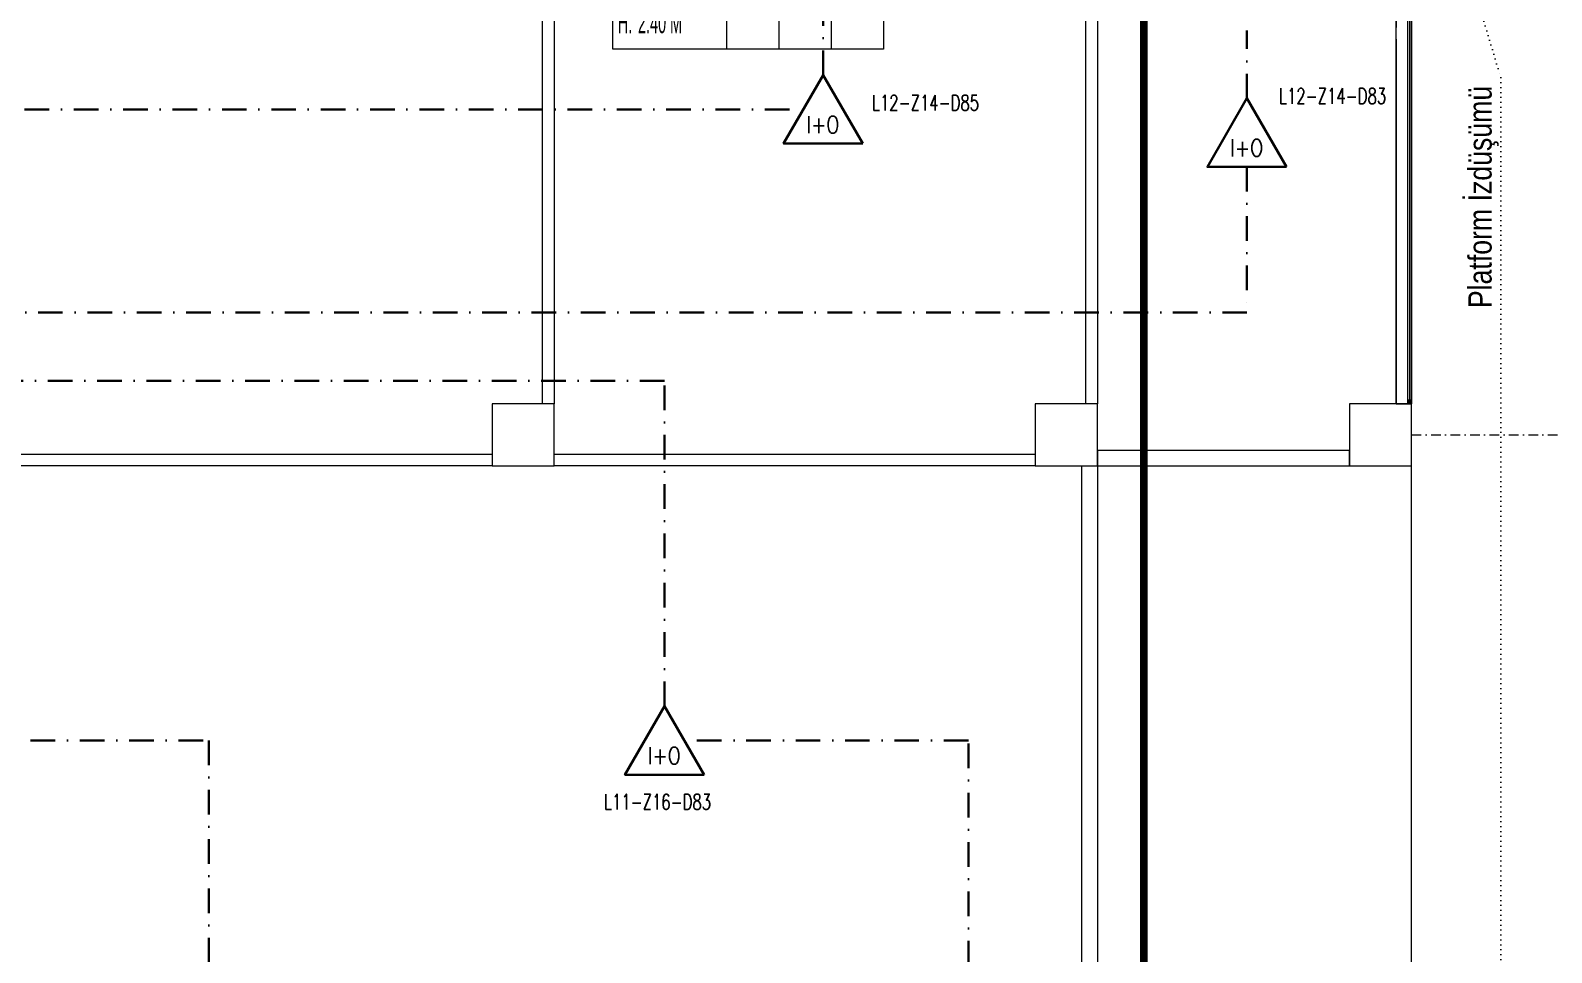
# Model space of a CAD drawing. Header units: metres. Extents: x -19121 to 152404, y -12107 to 29421.
# Drawn here: x 94645 to 96605, y 173 to 1361 of the extents above; entities that cross this region are included whole.
import ezdxf
from ezdxf.enums import TextEntityAlignment as Align

# ---------------------------------------------------------------- set-up
doc = ezdxf.new("R2010")
doc.units = ezdxf.units.M
doc.header["$LTSCALE"] = 50
doc.header["$MEASUREMENT"] = 0
for name, pattern in [('DASHDOT', [25.4, 12.7, -6.35, 0, -6.35]), ('DASHDOT2', [0.5, 0.25, -0.125, 0, -0.125]), ('DOT2', [0.125, 0, -0.125])]:
    doc.linetypes.add(name, pattern=pattern)
doc.layers.get('0').update_dxf_attribs({"color": 9, "lineweight": 9})
for name, color, linetype, lineweight in [('00', 9, 'Continuous', 9), ('01', 9, 'Continuous', 9), ('06D', 9, 'Continuous', 9), ('10', 9, 'Continuous', 9), ('15', 9, 'Continuous', 9), ('20', 9, 'DOT2', 9), ('21', 9, 'Continuous', 9), ('21_mahal200', 9, 'Continuous', 9), ('24', 9, 'DASHDOT2', 9), ('E-DEDEKTÖR NUMARALARI', 20, 'Continuous', 30), ('E-KABLO', 7, 'Continuous', 30), ('E-KOMBİNE DEDEKTÖR (ISI+OPTİK DUMAN)', 7, 'Continuous', 30)]:
    doc.layers.add(name, color=color, linetype=linetype, lineweight=lineweight)
doc.styles.add('Arial', font='arial.ttf', dxfattribs={"height": 2.5})
doc.styles.add('E-YAZI', font='txttw.shx', dxfattribs={"height": 200})
doc.styles.add('MuuM_TEXT-STANDART', font='ARIALN.TTF')

# ---------------------------------------------------------------- blocks, each defined once
blk = doc.blocks.new('100_KOMBİNE DEDEKTÖR (ISI+OPTİK DUMAN) 085')
at = {"layer": 'E-KOMBİNE DEDEKTÖR (ISI+OPTİK DUMAN)', "color": 4}
blk.add_lwpolyline([(2.55, 0), (0, 4.416), (-2.55, 0)], close=True, dxfattribs=at)
at = {"layer": 'E-KOMBİNE DEDEKTÖR (ISI+OPTİK DUMAN)', "color": 3, "style": 'E-YAZI', "width": 0.8}
blk.add_text('I+O', height=1.1016, dxfattribs=at).set_placement((-0.018, 1.224), align=Align.MIDDLE)
blk = doc.blocks.new('p-kolon_80x80')
blk.add_lwpolyline([(-40, -40), (40, -40), (40, 40), (-40, 40)], close=True)
blk = doc.blocks.new('1.Bod.Ara.Sitatik Elk')
at = {"layer": '01'}
for p in [(11280, -7790), (11980, -7790), (12385, -7790)]:
    blk.add_blockref('p-kolon_80x80', p, dxfattribs=at)
blk = doc.blocks.new('0_roomno2')
blk.add_lwpolyline([(19.38, -10.5), (0, -10.5), (0, 0), (19.38, 0)], close=True)
for points in [[(0, -3), (19.38, -3)], [(8.12, -3), (8.12, -10.5)], [(11.88, -3), (11.88, -10.5)], [(15.62, -3), (15.62, -10.5)], [(0, -6.75), (8.12, -6.75)]]:
    blk.add_lwpolyline(points)
at = {"style": 'MuuM_TEXT-STANDART', "width": 0.6}
blk.add_text('H:', height=1.5, dxfattribs=at).set_placement((0.35, -8.61), align=Align.MIDDLE_LEFT)
at = {"style": 'Arial'}
blk.add_attdef('ODANO', (0, 1.17), '', height=2, dxfattribs=at)
blk.add_attdef('MEKANADI', text='', height=2, dxfattribs=at).set_placement((0.35, -3), align=Align.BOTTOM_LEFT)
at = {"style": 'MuuM_TEXT-STANDART', "width": 0.6}
for tag, p in [('M2', (0.35, -4.88)), ('TEMIZTAVANYUKSEKLIGI', (1.8, -8.61))]:
    blk.add_attdef(tag, text='', height=1.5, dxfattribs=at).set_placement(p, align=Align.MIDDLE_LEFT)
for tag, p in [('YER01', (10, -4.5)), ('TAVAN01', (13.75, -4.5)), ('DUVAR01', (17.5, -4.5)), ('YER02', (10, -6.75)), ('TAVAN02', (13.75, -6.75)), ('DUVAR02', (17.5, -6.75)), ('YER03', (10, -9)), ('TAVAN03', (13.75, -9)), ('DUVAR03', (17.5, -9))]:
    blk.add_attdef(tag, text='', height=1.5, dxfattribs=at).set_placement(p, align=Align.MIDDLE_CENTER)
blk = doc.blocks.new('prf-10x10')
blk.add_lwpolyline([(-5, -5), (5, -5), (5, 5), (-5, 5)], close=True)
at = {"color": 255}
blk.add_solid([(-5, -5), (5, -5), (-5, 5), (5, 5)], dxfattribs=at)
at = {"layer": '10'}
blk.add_point((0, 0), dxfattribs=at)
blk = doc.blocks.new('*U390')
at = {"layer": '06D'}
blk.add_lwpolyline([(-2.5, 720), (2.5, 720), (2.5, 0), (-2.5, 0)], close=True, dxfattribs=at)
at = {"layer": '15'}
blk.add_lwpolyline([(0, 715), (0, 5)], dxfattribs=at)
at = {"layer": '10', "xscale": 0.5, "yscale": 0.5, "rotation": 90}
for p in [(0, 717.5), (0, 2.5)]:
    blk.add_blockref('prf-10x10', p, dxfattribs=at)
blk = doc.blocks.new('1.Bod.Ara.Mimari Elk')
at = {"layer": '00'}
for points in [[(12425, -7750), (12425, -7030), (12405, -7030), (12405, -7265)], [(12405, -7280), (12405, -7750), (12425, -7750)], [(12020, -7830), (12345, -7830), (12345, -7810), (12020, -7810), (12020, -7830)]]:
    blk.add_lwpolyline(points, dxfattribs=at)
for points in [[(10620, -7815), (11240, -7815), (11240, -7830), (10620, -7830)], [(11320, -7815), (11940, -7815), (11940, -7830), (11320, -7830)], [(12020, -7830), (12020, -8550), (12000, -8550), (12000, -7830)]]:
    blk.add_lwpolyline(points, close=True, dxfattribs=at)
at = {"layer": '06D'}
for points in [[(12425, -9170), (12425, -6376.29)], [(11305, -7365), (11305, -7365), (11305, -7030), (11320, -7030), (11320, -7750), (11305, -7750), (11305, -7380), (11305, -7380), (11305, -7365)], [(12405, -7750), (12405, -7030)]]:
    blk.add_lwpolyline(points, dxfattribs=at)
blk.add_lwpolyline([(12020, -7030), (12020, -7750), (12005, -7750), (12005, -7280), (12005, -7030)], close=True, dxfattribs=at)
at = {"layer": '20'}
blk.add_lwpolyline([(11136.56, -4590), (11320, -4700), (11759.99, -5092.75, -0.2171689), (11767.85, -5110), (11767.85, -5390), (12185.66, -6150), (12540, -7329.46), (12540, -9344.49), (12425, -9504.28)], format="xyb", dxfattribs=at)
at = {"layer": '20', "ltscale": 2, "const_width": 10}
blk.add_lwpolyline([(8380, -5050), (8380, -8690), (12080, -8690), (12080, -6110), (9520, -6110), (9520, -5050)], close=True, dxfattribs=at)
at = {"rotation": 359.9999938322261}
blk.add_blockref('*U390', (12422.5, -7750), dxfattribs=at)
at = {"layer": '21_mahal200'}
ref = blk.add_blockref('0_roomno2', (11395.67, -7103.75), dxfattribs=dict(at, xscale=18, yscale=18, zscale=18))
ref.add_attrib('ODANO', 'B1A-51A', (11395.67, -7095.97), dxfattribs={"layer": '0', "height": 36, "style": 'Arial'})
ref.add_attrib('MEKANADI', 'SOYUNMA-duş', dxfattribs={"layer": '0', "height": 36, "style": 'Arial'}).set_placement((11401.97, -7157.75), align=Align.BOTTOM_LEFT)
ref.add_attrib('M2', '8.6 m2', dxfattribs={"layer": '0', "height": 27, "style": 'MuuM_TEXT-STANDART', "width": 0.6}).set_placement((11401.97, -7191.5), align=Align.MIDDLE_LEFT)
ref.add_attrib('TEMIZTAVANYUKSEKLIGI', '2.40 M', dxfattribs={"layer": '0', "height": 27, "style": 'MuuM_TEXT-STANDART', "width": 0.6}).set_placement((11428.07, -7258.69), align=Align.MIDDLE_LEFT)
ref.add_attrib('YER01', 'Y05', dxfattribs={"layer": '0', "height": 27, "style": 'MuuM_TEXT-STANDART', "width": 0.6}).set_placement((11575.67, -7184.75), align=Align.MIDDLE_CENTER)
ref.add_attrib('TAVAN01', 'T01', dxfattribs={"layer": '0', "height": 27, "style": 'MuuM_TEXT-STANDART', "width": 0.6}).set_placement((11643.17, -7184.75), align=Align.MIDDLE_CENTER)
ref.add_attrib('DUVAR01', 'D07', dxfattribs={"layer": '0', "height": 27, "style": 'MuuM_TEXT-STANDART', "width": 0.6}).set_placement((11710.67, -7184.75), align=Align.MIDDLE_CENTER)
ref.add_attrib('TAVAN02', 'T09', dxfattribs={"layer": '0', "height": 27, "style": 'MuuM_TEXT-STANDART', "width": 0.6}).set_placement((11643.17, -7221.24), align=Align.MIDDLE_CENTER)
at = {"layer": '21', "style": 'MuuM_TEXT-STANDART'}
blk.add_text('Platform İzdüşümü', height=30, rotation=90, dxfattribs=at).set_placement((12528.15, -7626.57))
blk = doc.blocks.new('p-akslar_yeni')
at = {"layer": '24'}
blk.add_lwpolyline([(18840, -7735), (20861, -7735)], dxfattribs=at)

msp = doc.modelspace()

# ---------------------------------------------------------------- linework, layer by layer
at = {"layer": 'E-KABLO', "color": 6, "linetype": 'DASHDOT', "ltscale": 0.05}
for p, q in [((95666.59, 1303.77), (95666.59, 1710)), ((96212.85, 1273.85), (96212.85, 1361.35)), ((94255.83, 1259.61), (95641.09, 1259.61)), ((96212.85, 1185.53), (96212.85, 997.75)), ((96212.85, 997.75), (88050.27, 997.75)), ((94390.65, 446.28), (94875.01, 446.28)), ((94875.01, 446.28), (94875.01, -338.35)), ((95853.74, 446.28), (95487.65, 446.28)), ((95853.74, -225.55), (95853.74, 446.28))]:
    msp.add_line(p, q, dxfattribs=at)
at = {"layer": 'E-KABLO', "color": 4, "linetype": 'DASHDOT', "ltscale": 0.05}
for p, q in [((95462.15, 909.77), (92595.13, 909.77)), ((95462.15, 490.44), (95462.15, 909.77))]:
    msp.add_line(p, q, dxfattribs=at)

# ---------------------------------------------------------------- block references
for name in ['1.Bod.Ara.Mimari Elk', '1.Bod.Ara.Sitatik Elk']:
    msp.add_blockref(name, (84000, 8630))
at = {"layer": '24'}
msp.add_blockref('p-akslar_yeni', (77585, 8575), dxfattribs=at)
at = {"layer": 'E-KOMBİNE DEDEKTÖR (ISI+OPTİK DUMAN)', "xscale": 20, "yscale": 20, "zscale": 20}
for p in [(95666.59, 1215.45), (96212.85, 1185.53), (95462.15, 402.11)]:
    msp.add_blockref('100_KOMBİNE DEDEKTÖR (ISI+OPTİK DUMAN) 085', p, dxfattribs=at)

# ---------------------------------------------------------------- texts
at = {"layer": 'E-DEDEKTÖR NUMARALARI', "style": 'E-YAZI', "width": 0.7}
for s, p in [('L12-Z14-D85', (95729.59, 1258.07)), ('L12-Z14-D83', (96254.27, 1266.77)), ('L11-Z16-D83', (95384.15, 357.01))]:
    msp.add_text(s, height=20, dxfattribs=at).set_placement(p)

doc.saveas('drawing.dxf')
